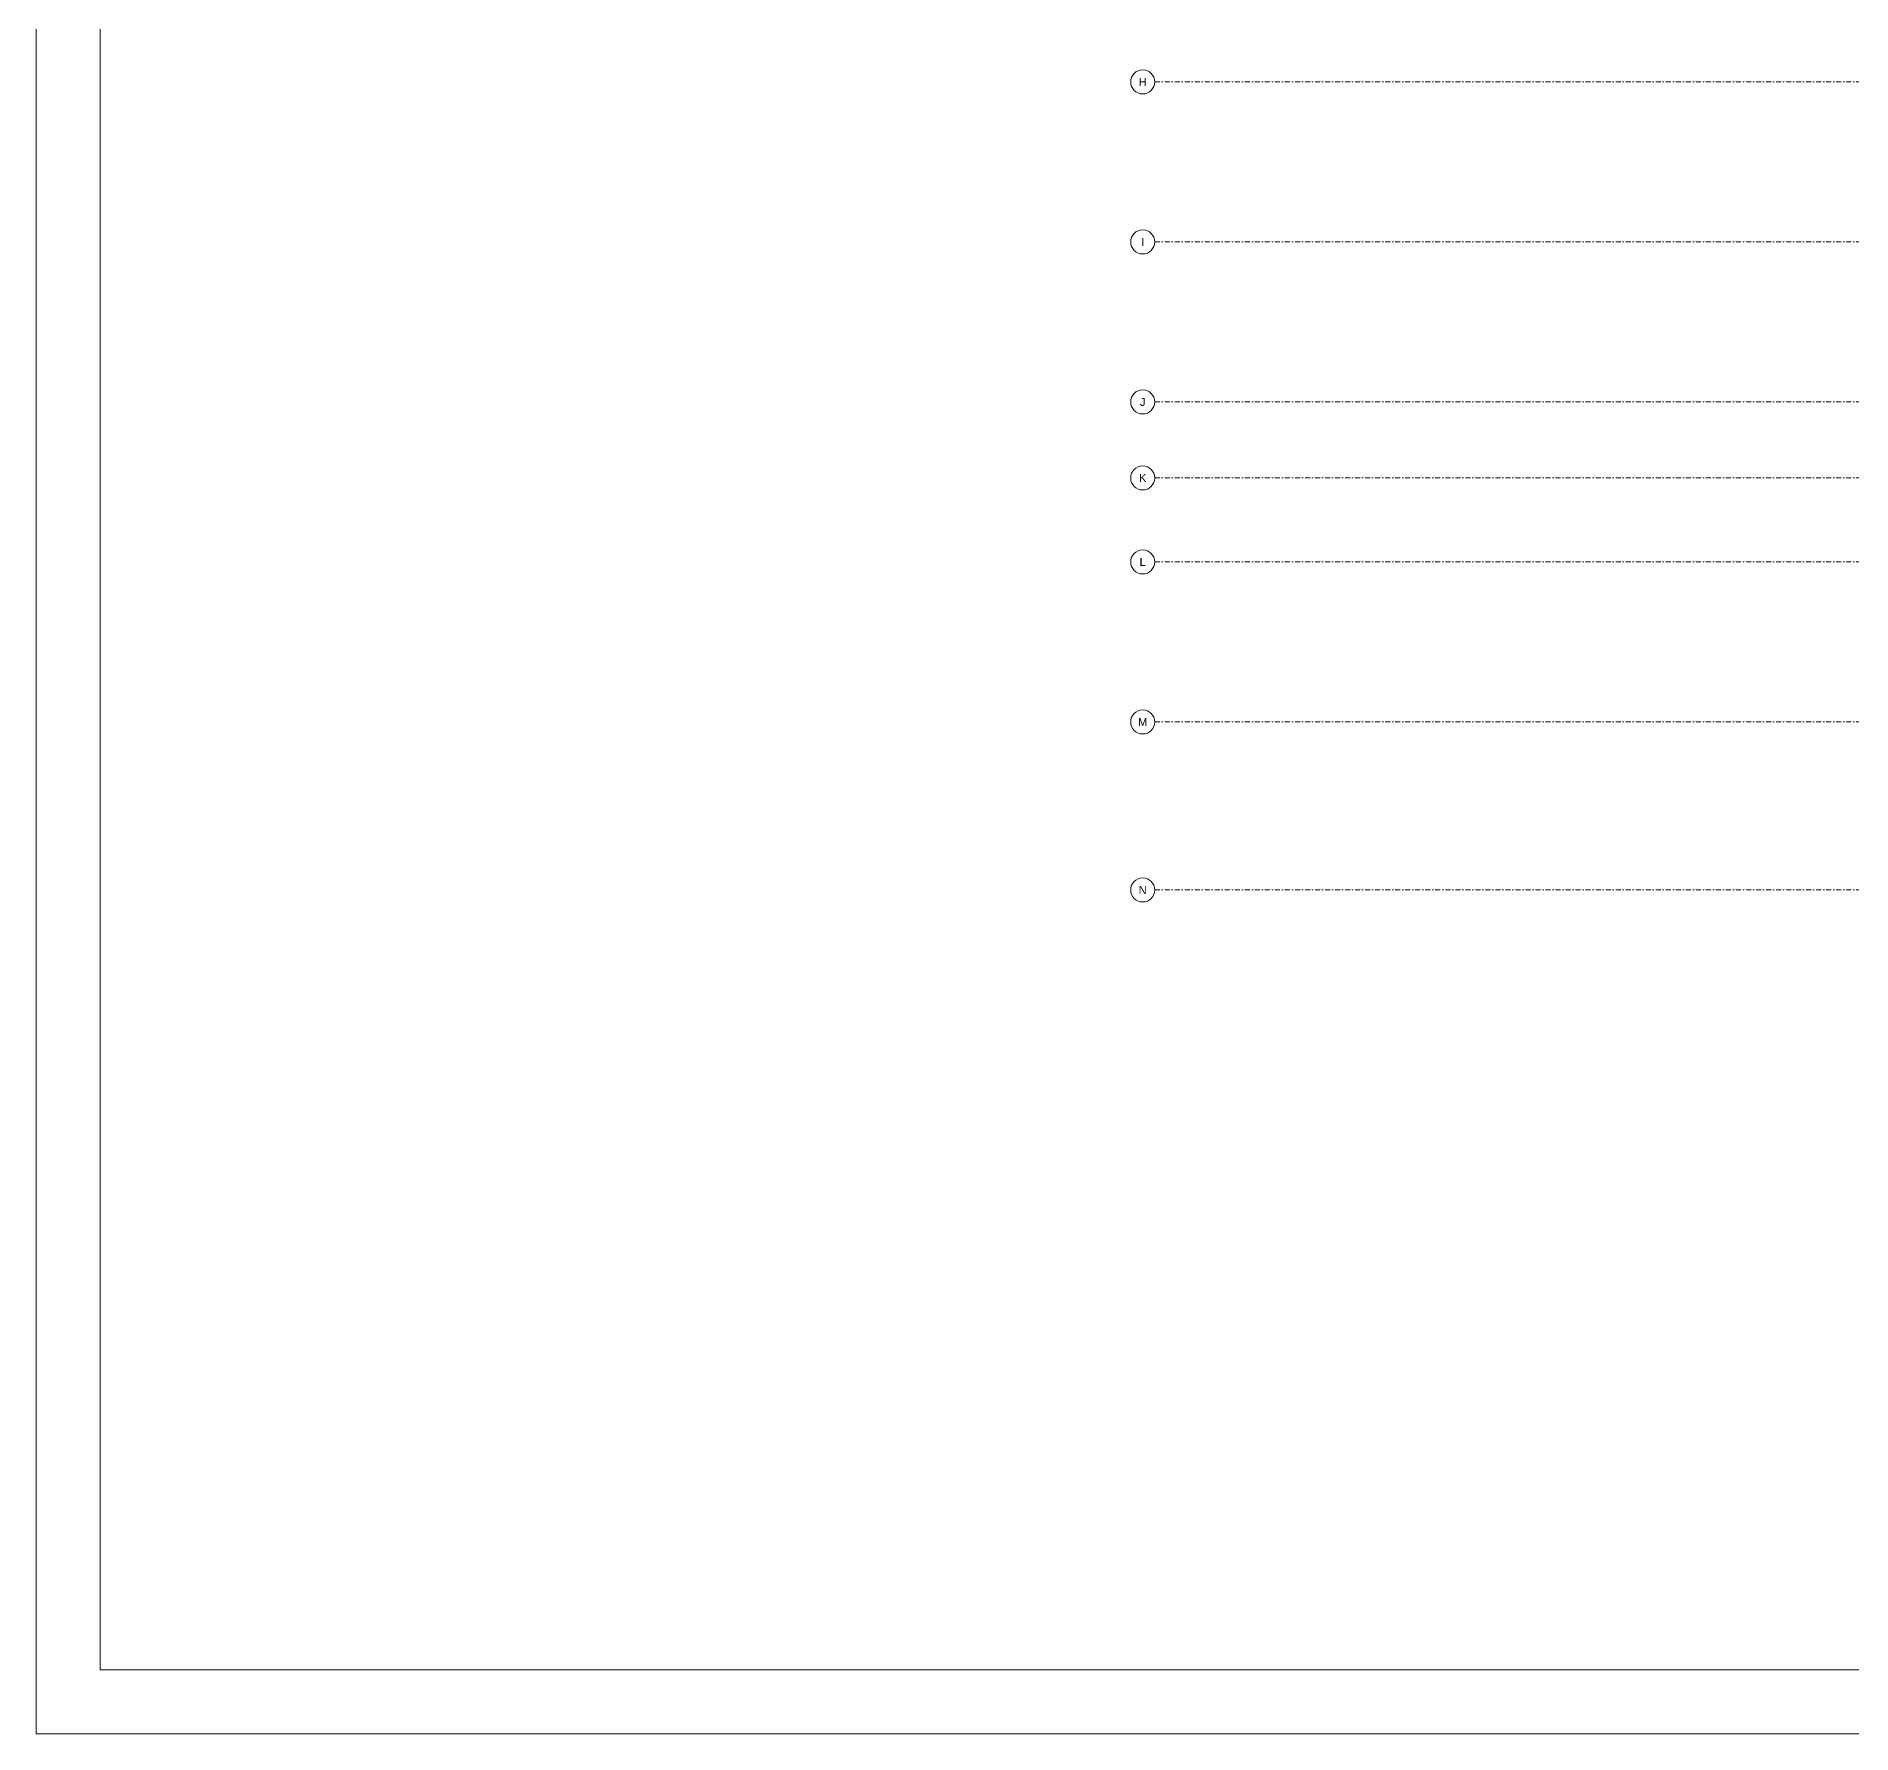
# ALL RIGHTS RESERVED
# Model space of a CAD drawing. Header units: metres. Extents: x -13316 to 152404, y -3899 to 30226.
# Drawn here: x -9521 to -446, y -3899 to 4588 of the extents above; entities that cross this region are included whole.
import ezdxf
from ezdxf.enums import TextEntityAlignment as Align

# ---------------------------------------------------------------- set-up
doc = ezdxf.new("R2010")
doc.units = ezdxf.units.M
doc.header["$LTSCALE"] = 100
doc.header["$MEASUREMENT"] = 0
doc.linetypes.add('DASHDOT2', pattern=[0.5, 0.25, -0.125, 0, -0.125])
doc.layers.get('0').update_dxf_attribs({"color": 9, "lineweight": 9})
for name, color, linetype, lineweight in [('21', 9, 'Continuous', 9), ('24', 9, 'DASHDOT2', 9), ('40A', 9, 'Continuous', 9)]:
    doc.layers.add(name, color=color, linetype=linetype, lineweight=lineweight)
doc.styles.add('Arial', font='arial.ttf', dxfattribs={"height": 2.5})

# ---------------------------------------------------------------- blocks, each defined once
blk = doc.blocks.new('0_aks')
at = {"linetype": 'Continuous'}
blk.add_circle((0, 0), 3, dxfattribs=at)
at = {"style": 'Arial'}
blk.add_attdef('AKS', text='', height=2, dxfattribs=at).set_placement((0, 0), align=Align.MIDDLE_CENTER)
blk = doc.blocks.new('p-akslar_yeni')
at = {"layer": '24'}
for points in [[(2164.8, -4535), (6415, -4535)], [(2164.8, -5335), (6415, -5335)], [(2164.8, -6135), (6415, -6135)], [(2164.8, -6515), (6415, -6515)], [(2164.8, -6935), (6415, -6935)], [(2164.8, -7735), (6415, -7735)], [(2164.8, -8575), (6415, -8575)]]:
    blk.add_lwpolyline(points, dxfattribs=at)
at = {"layer": '21', "xscale": 20, "yscale": 20, "zscale": 20}
for p, values in [((2104.8, -4535), {'AKS': 'H'}), ((2104.8, -5335), {'AKS': 'I'}), ((2104.8, -6135), {'AKS': 'J'}), ((2104.8, -6515), {'AKS': 'K'}), ((2104.8, -6935), {'AKS': 'L'}), ((2104.8, -7735), {'AKS': 'M'}), ((2104.8, -8575), {'AKS': 'N'})]:
    blk.add_blockref('0_aks', p, dxfattribs=at).add_auto_attribs(values)

msp = doc.modelspace()

# ---------------------------------------------------------------- linework, layer by layer
at = {"layer": '40A'}
for points in [[(18479.28, -3898.56), (-9520.72, -3898.56), (-9520.72, 12921.44), (18479.28, 12921.44)], [(-9200.72, 12601.44), (16319.52, 12601.44), (16319.52, -3578.56), (-9200.72, -3578.56)]]:
    msp.add_lwpolyline(points, close=True, dxfattribs=at)

# ---------------------------------------------------------------- block references
at = {"layer": '24'}
msp.add_blockref('p-akslar_yeni', (-6095, 8895), dxfattribs=at)

doc.saveas('drawing.dxf')
